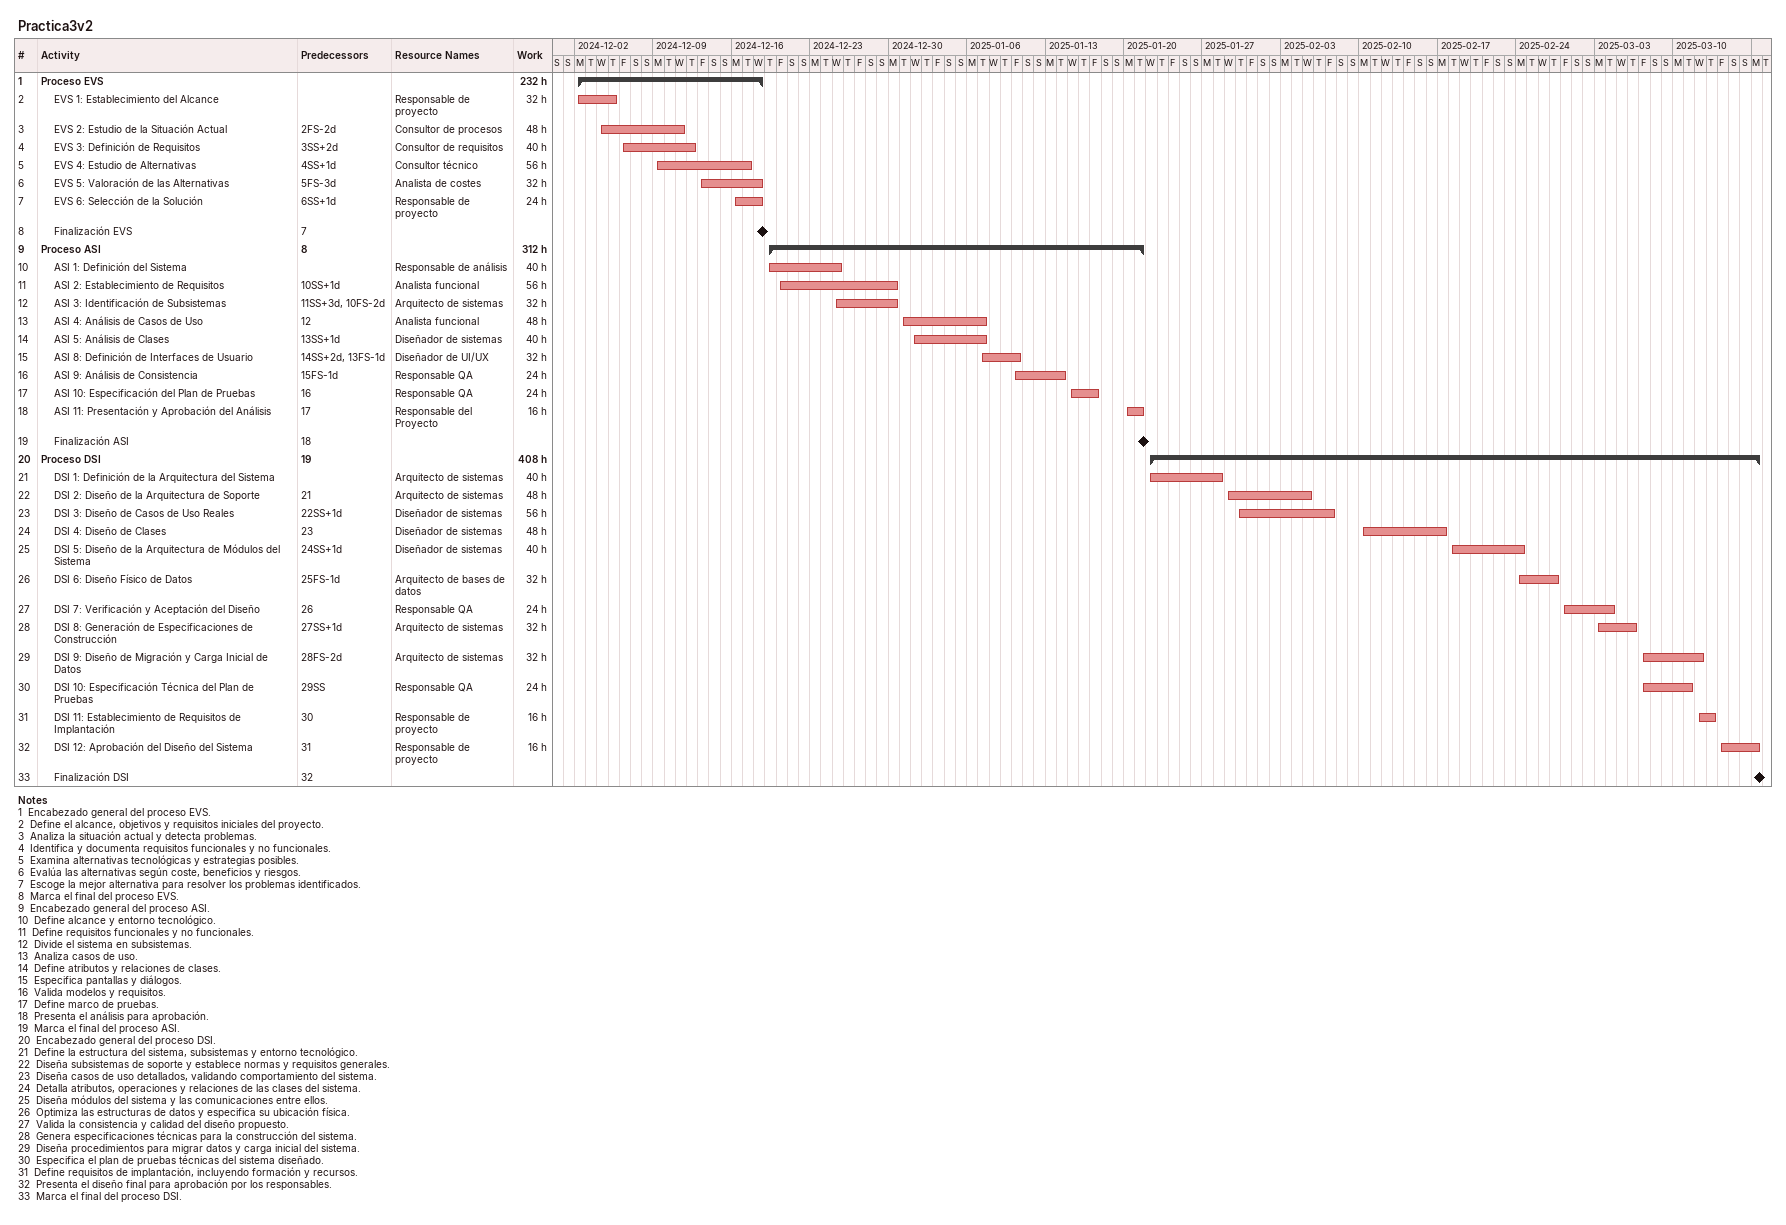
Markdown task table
Practica3v2

| ID | Level | Task | Start | Finish | Predecessors | Resources | Work (h) |
|---|---|---|---|---|---|---|---|
| 1 | 1 | **Proceso EVS** | 2024-12-02 | 2024-12-18 |  |  | 232 |
| 2 | 2 | EVS 1: Establecimiento del Alcance | 2024-12-02 | 2024-12-05 |  | Responsable de proyecto | 32 |
| 3 | 2 | EVS 2: Estudio de la Situación Actual | 2024-12-04 | 2024-12-11 | 2FS-2d | Consultor de procesos | 48 |
| 4 | 2 | EVS 3: Definición de Requisitos | 2024-12-06 | 2024-12-12 | 3SS+2d | Consultor de requisitos | 40 |
| 5 | 2 | EVS 4: Estudio de Alternativas | 2024-12-09 | 2024-12-17 | 4SS+1d | Consultor técnico | 56 |
| 6 | 2 | EVS 5: Valoración de las Alternativas | 2024-12-13 | 2024-12-18 | 5FS-3d | Analista de costes | 32 |
| 7 | 2 | EVS 6: Selección de la Solución | 2024-12-16 | 2024-12-18 | 6SS+1d | Responsable de proyecto | 24 |
| 8 | 2 | Finalización EVS (milestone) | 2024-12-18 | 2024-12-18 | 7 |  |  |
| 9 | 1 | **Proceso ASI** | 2024-12-19 | 2025-01-21 | 8 |  | 312 |
| 10 | 2 | ASI 1: Definición del Sistema | 2024-12-19 | 2024-12-25 |  | Responsable de análisis | 40 |
| 11 | 2 | ASI 2: Establecimiento de Requisitos | 2024-12-20 | 2024-12-30 | 10SS+1d | Analista funcional | 56 |
| 12 | 2 | ASI 3: Identificación de Subsistemas | 2024-12-25 | 2024-12-30 | 11SS+3d, 10FS-2d | Arquitecto de sistemas | 32 |
| 13 | 2 | ASI 4: Análisis de Casos de Uso | 2024-12-31 | 2025-01-07 | 12 | Analista funcional | 48 |
| 14 | 2 | ASI 5: Análisis de Clases | 2025-01-01 | 2025-01-07 | 13SS+1d | Diseñador de sistemas | 40 |
| 15 | 2 | ASI 8: Definición de Interfaces de Usuario | 2025-01-07 | 2025-01-10 | 14SS+2d, 13FS-1d | Diseñador de UI/UX | 32 |
| 16 | 2 | ASI 9: Análisis de Consistencia | 2025-01-10 | 2025-01-14 | 15FS-1d | Responsable QA | 24 |
| 17 | 2 | ASI 10: Especificación del Plan de Pruebas | 2025-01-15 | 2025-01-17 | 16 | Responsable QA | 24 |
| 18 | 2 | ASI 11: Presentación y Aprobación del Análisis | 2025-01-20 | 2025-01-21 | 17 | Responsable del Proyecto | 16 |
| 19 | 2 | Finalización ASI (milestone) | 2025-01-21 | 2025-01-21 | 18 |  |  |
| 20 | 1 | **Proceso DSI** | 2025-01-22 | 2025-03-17 | 19 |  | 408 |
| 21 | 2 | DSI 1: Definición de la Arquitectura del Sistema | 2025-01-22 | 2025-01-28 |  | Arquitecto de sistemas | 40 |
| 22 | 2 | DSI 2: Diseño de la Arquitectura de Soporte | 2025-01-29 | 2025-02-05 | 21 | Arquitecto de sistemas | 48 |
| 23 | 2 | DSI 3: Diseño de Casos de Uso Reales | 2025-01-30 | 2025-02-07 | 22SS+1d | Diseñador de sistemas | 56 |
| 24 | 2 | DSI 4: Diseño de Clases | 2025-02-10 | 2025-02-17 | 23 | Diseñador de sistemas | 48 |
| 25 | 2 | DSI 5: Diseño de la Arquitectura de Módulos del Sistema | 2025-02-18 | 2025-02-24 | 24SS+1d | Diseñador de sistemas | 40 |
| 26 | 2 | DSI 6: Diseño Físico de Datos | 2025-02-24 | 2025-02-27 | 25FS-1d | Arquitecto de bases de datos | 32 |
| 27 | 2 | DSI 7: Verificación y Aceptación del Diseño | 2025-02-28 | 2025-03-04 | 26 | Responsable QA | 24 |
| 28 | 2 | DSI 8: Generación de Especificaciones de Construcción | 2025-03-03 | 2025-03-06 | 27SS+1d | Arquitecto de sistemas | 32 |
| 29 | 2 | DSI 9: Diseño de Migración y Carga Inicial de Datos | 2025-03-07 | 2025-03-12 | 28FS-2d | Arquitecto de sistemas | 32 |
| 30 | 2 | DSI 10: Especificación Técnica del Plan de Pruebas | 2025-03-07 | 2025-03-11 | 29SS | Responsable QA | 24 |
| 31 | 2 | DSI 11: Establecimiento de Requisitos de Implantación | 2025-03-12 | 2025-03-13 | 30 | Responsable de proyecto | 16 |
| 32 | 2 | DSI 12: Aprobación del Diseño del Sistema | 2025-03-14 | 2025-03-17 | 31 | Responsable de proyecto | 16 |
| 33 | 2 | Finalización DSI (milestone) | 2025-03-17 | 2025-03-17 | 32 |  |  |

Notes
- 1: Encabezado general del proceso EVS.
- 2: Define el alcance, objetivos y requisitos iniciales del proyecto.
- 3: Analiza la situación actual y detecta problemas.
- 4: Identifica y documenta requisitos funcionales y no funcionales.
- 5: Examina alternativas tecnológicas y estrategias posibles.
- 6: Evalúa las alternativas según coste, beneficios y riesgos.
- 7: Escoge la mejor alternativa para resolver los problemas identificados.
- 8: Marca el final del proceso EVS.
- 9: Encabezado general del proceso ASI.
- 10: Define alcance y entorno tecnológico.
- 11: Define requisitos funcionales y no funcionales.
- 12: Divide el sistema en subsistemas.
- 13: Analiza casos de uso.
- 14: Define atributos y relaciones de clases.
- 15: Especifica pantallas y diálogos.
- 16: Valida modelos y requisitos.
- 17: Define marco de pruebas.
- 18: Presenta el análisis para aprobación.
- 19: Marca el final del proceso ASI.
- 20: Encabezado general del proceso DSI.
- 21: Define la estructura del sistema, subsistemas y entorno tecnológico.
- 22: Diseña subsistemas de soporte y establece normas y requisitos generales.
- 23: Diseña casos de uso detallados, validando comportamiento del sistema.
- 24: Detalla atributos, operaciones y relaciones de las clases del sistema.
- 25: Diseña módulos del sistema y las comunicaciones entre ellos.
- 26: Optimiza las estructuras de datos y especifica su ubicación física.
- 27: Valida la consistencia y calidad del diseño propuesto.
- 28: Genera especificaciones técnicas para la construcción del sistema.
- 29: Diseña procedimientos para migrar datos y carga inicial del sistema.
- 30: Especifica el plan de pruebas técnicas del sistema diseñado.
- 31: Define requisitos de implantación, incluyendo formación y recursos.
- 32: Presenta el diseño final para aprobación por los responsables.
- 33: Marca el final del proceso DSI.
